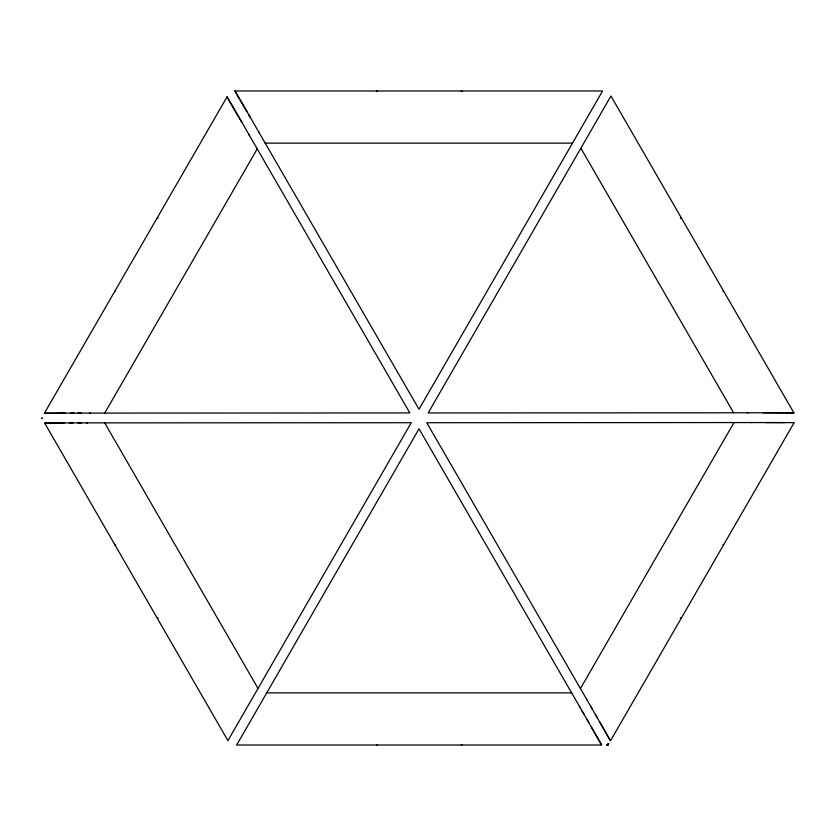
<?xml version="1.0" encoding="UTF-8"?>
<svg xmlns="http://www.w3.org/2000/svg" width="836" height="836" viewBox="0 0 836 836"><rect width="100%" height="100%" fill="white"/><g stroke="black" fill="none" stroke-linecap="round" stroke-linejoin="round"><path stroke-width="1.25" d="M41.936 418.282L41.936 417.749M608.566 743.831C607.061 745.43 607.291 745.796 608.827 743.685M114.96 544.403L114.992 545.03L115.598 544.675M723.579 291.513L722.91 291.325M376.43 91.511L377.13 90.978L377.13 91.511M462.078 744.489L461.378 745.022L461.378 744.489M44.392 413.256L227.068 96.851M230.788 103.445L239.368 118.043M104.709 413.089L257.237 148.902M580.435 688.55L734.008 422.567M610.259 740.445L599.652 721.865M606.779 744.866L608.044 744.124M607.573 744.448L608.284 744.04M680.943 218.28L681.256 217.841L680.316 217.747M157.565 617.72L157.314 618.201L158.276 618.222M44.423 413.183L65.354 413.13M52.062 422.964L64.518 422.911M51.707 413.256L60.526 413.141M60.746 413.13L73.913 413.12M70.694 413.109L81.353 413.109M793.249 412.9L786.864 412.911M72.91 422.901L44.601 422.964L227.914 740.623L411.249 422.723L86.421 422.88M69.524 422.891L81.353 422.891M793.03 422.682L793.583 422.682M234.895 90.978L602.568 90.978L419.003 409.274L258.721 131.931M265.2 143.134L572.493 143.134M763.393 412.796L777.574 412.785M78.03 413.109L90.455 413.099M747.3 412.796L767.636 412.785M89.755 413.089L409.849 412.942L249.086 134.815M747.907 412.785L428.178 412.942L610.959 96.015L793.918 412.9M51.142 413.256L45.134 413.256M765.776 422.577L794.179 422.608L610.479 740.821L606.779 734.416M773.687 422.567L750.561 422.567M78.02 422.88L87.55 422.88M752.264 422.556L426.778 422.723L586.903 699.753M51.341 423.037L45.228 423.037M266.747 692.866L571.636 692.866M606.518 745.022L608.023 744.866L608.462 743.894L608.315 744.489M777.793 412.806L786.331 412.838M768.368 412.796L793.876 412.827M774.178 422.577L784.826 422.598M607.406 745.012L608.294 744.604L607.25 744.583M680.316 618.253L681.256 618.159L680.943 617.72M158.276 217.778L157.314 217.799L157.565 218.28M722.91 544.675L723.579 544.487M115.598 291.325L114.992 290.97L114.96 291.597M234.968 90.978L250.288 117.374M238.751 97.519L247.31 112.243M227.078 96.861L241.823 122.286M230.726 103.34L230.328 102.65M238.532 97.289L235.115 91.364M601.387 744.636L598.179 739.087M580.863 148.191L733.632 412.785M248.762 114.72L258.93 132.318M586.684 699.377L592.505 709.45M239.629 118.472L249.525 135.578M579.327 706.201L584.019 714.31M579.776 706.953L419.024 428.816L236.661 745.022L601.69 745.022L587.008 719.514M104.678 422.859L258.01 688.436M606.821 734.489L595.316 714.331M590.989 706.848L596.852 716.974M591.282 726.923L597.918 738.481M582.18 711.143L588.931 722.816M230.224 102.462L227.246 97.3M41.925 418.491L41.904 418.094M462.078 91.511L461.378 90.978L461.378 91.511M376.43 744.489L377.13 745.022L377.13 744.489"/></g></svg>
